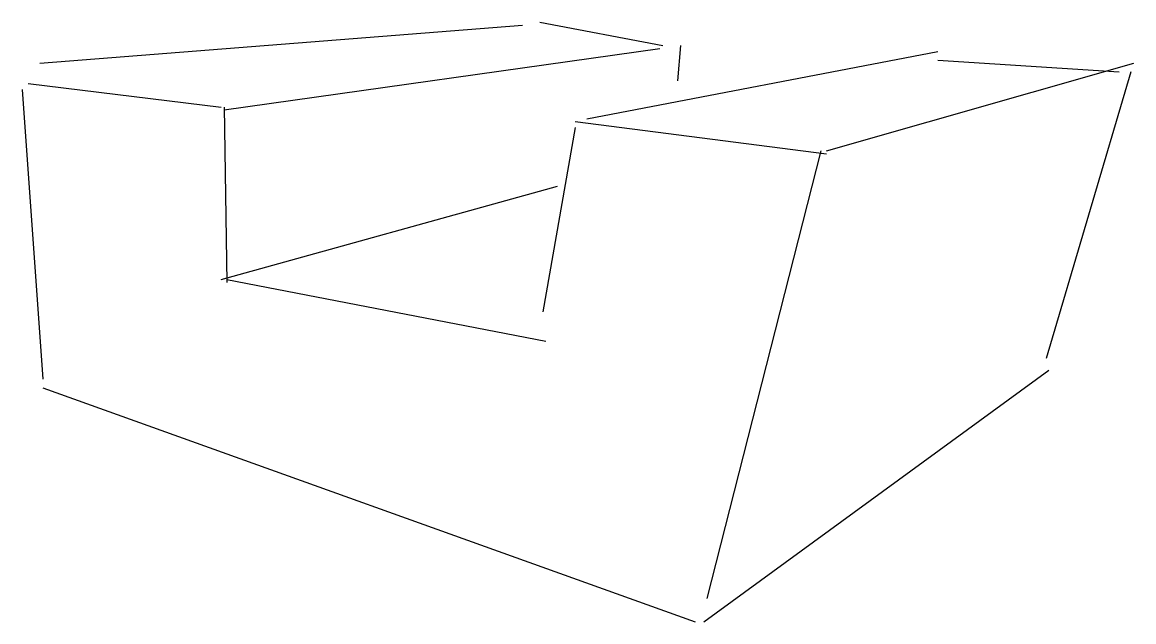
# Model space of a CAD drawing. Header units: metres. Extents: x -58 to 78, y -8 to 66.
import ezdxf

# ---------------------------------------------------------------- set-up
doc = ezdxf.new("R2010")
doc.units = ezdxf.units.M

msp = doc.modelspace()

# ---------------------------------------------------------------- linework, layer by layer
at = {"color": 0}
for p, q in [((-56.345287, 60.831375), (2.871097, 65.49691)), ((5.02442, 65.855797), (20.097683, 62.984699)), ((22.251005, 62.984699), (21.892117, 58.678055)), ((-33.735394, 55.08918), (19.738794, 62.625813)), ((10.766615, 54.01252), (53.833076, 62.266926)), ((40.195362, 50.064758), (77.878517, 60.831375)), ((53.833076, 61.190262), (76.084084, 59.754715)), ((77.51963, 59.754715), (67.1119, 24.583771)), ((-58.498608, 57.601391), (-55.986401, 22.071562)), ((-57.780834, 58.319164), (-34.09428, 55.448067)), ((-33.735394, 55.448067), (-33.376507, 33.914837)), ((9.331066, 53.653633), (40.195362, 49.705872)), ((9.331066, 52.93586), (5.383308, 30.325966)), ((39.477589, 50.064758), (25.480989, -4.844977)), ((-34.09428, 34.273724), (7.177743, 45.758114)), ((-33.376507, 34.273724), (5.742195, 26.737095)), ((25.122103, -7.716074), (67.470787, 23.148224)), ((-55.986401, 20.9949), (24.045441, -7.716074))]:
    msp.add_line(p, q, dxfattribs=at)

doc.saveas('drawing.dxf')
